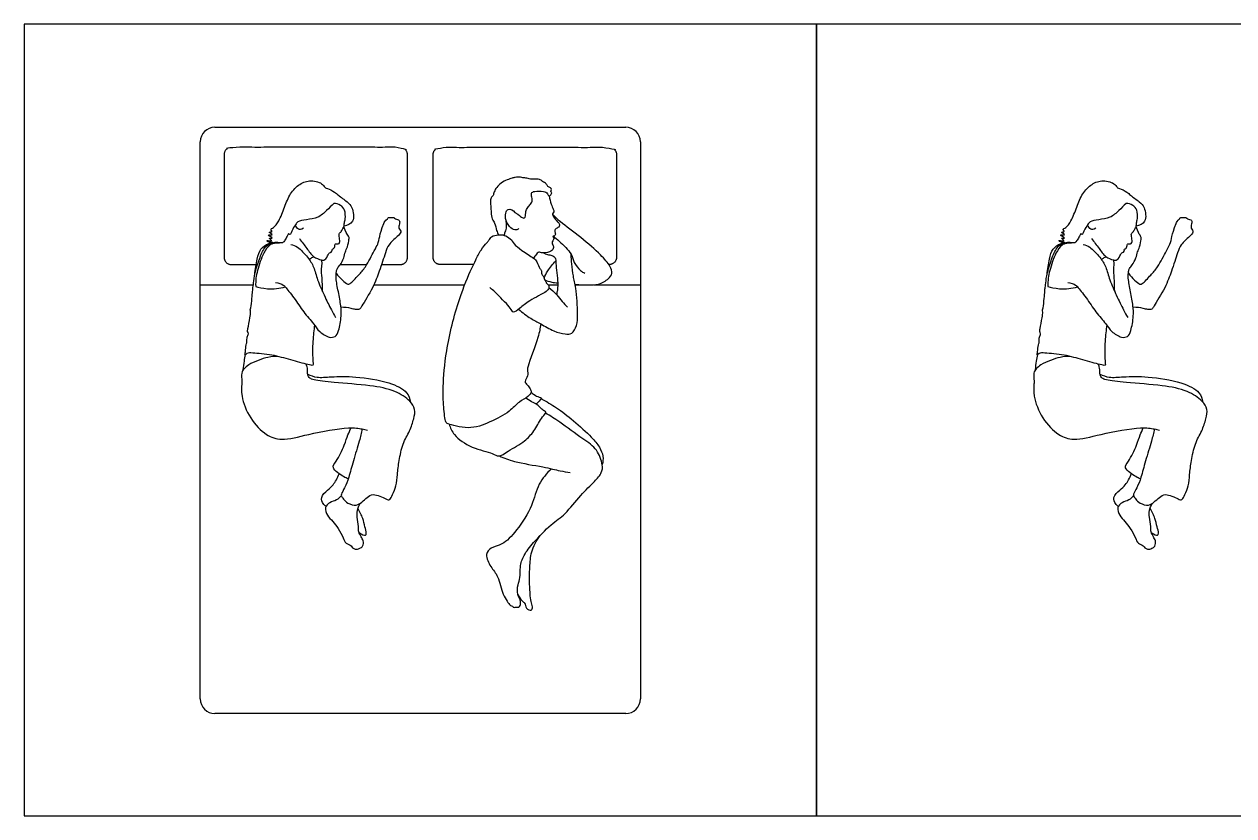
# Model space of a CAD drawing. Header units: millimetres. Extents: x 0 to 18.9, y 0.1 to 18.6.
# Drawn here: x 0.05 to 4.238, y 9.734 to 12.477 of the extents above; entities that cross this region are included whole.
import ezdxf

# ---------------------------------------------------------------- set-up
doc = ezdxf.new("R2010")
doc.units = ezdxf.units.MM
for name, color, linetype, true_color in [('AG-FURNITURE', 7, 'Continuous', 0x66ccff), ('AG-PEOPLE', 7, 'Continuous', 0x66ccff), ('X-VIEWPORT', 7, 'Continuous', 0xfb0280)]:
    doc.layers.add(name, color=color, linetype=linetype, true_color=true_color)

msp = doc.modelspace()

# ---------------------------------------------------------------- linework, layer by layer
at = {"layer": 'AG-FURNITURE'}
for p, q in [((1.1441, 11.6443), (1.2357, 11.6443)), ((0.6594, 11.5744), (0.8435, 11.5744)), ((1.2607, 11.5744), (1.5753, 11.5744)), ((1.8641, 11.5744), (1.8972, 11.5744)), ((1.9579, 11.5744), (1.9845, 11.5744)), ((2.0238, 11.5744), (2.1834, 11.5744))]:
    msp.add_line(p, q, dxfattribs=at)
for centre, start, end in [((0.7102, 12.0697), 90, 180), ((2.1326, 12.0697), 0, 90), ((0.7102, 10.1393), 180, 270), ((2.1326, 10.1393), 270, 0)]:
    msp.add_arc(centre, 0.0508, start, end, dxfattribs=at)
for points in [[(0.7102, 12.1205), (1.4214, 12.1205), (2.1326, 12.1205)], [(0.6594, 10.1393), (0.6594, 11.1045), (0.6594, 12.0697)], [(2.1834, 12.0697), (2.1834, 11.1045), (2.1834, 10.1393)], [(2.1326, 10.0885), (1.4214, 10.0885), (0.7102, 10.0885)]]:
    msp.add_open_spline(points, degree=2, dxfattribs=at)
for points, weights, knots in [([(1.2869, 11.6443), (1.3194, 11.6443), (1.3515, 11.6443), (1.3769, 11.6443), (1.3769, 11.6697), (1.3769, 11.8475), (1.3769, 12.0253), (1.3769, 12.0507), (1.3515, 12.0507), (1.0721, 12.0507), (0.7673, 12.0507), (0.7419, 12.0507), (0.7419, 12.0253), (0.7419, 11.8475), (0.7419, 11.6697), (0.7419, 11.6443), (0.7673, 11.6443), (0.8105, 11.6443), (0.8531, 11.6443)], [1, 1, 1, 0.707106781187, 1, 1, 1, 0.707106781187, 1, 1, 1, 0.707106781187, 1, 1, 1, 0.707106781187, 1, 1, 1], [41.881889, 41.881889, 41.881889, 44.641593, 44.641593, 46.212389, 46.212389, 63.712389, 63.712389, 65.283185, 65.283185, 89.283185, 89.283185, 90.853982, 90.853982, 108.353982, 108.353982, 109.924778, 109.924778, 113.321457, 113.321457, 113.321457]), ([(1.6055, 11.6443), (1.5478, 11.6443), (1.4912, 11.6443), (1.4658, 11.6443), (1.4658, 11.6697), (1.4658, 11.8475), (1.4658, 12.0253), (1.4658, 12.0507), (1.4912, 12.0507), (1.7706, 12.0507), (2.0754, 12.0507), (2.1008, 12.0507), (2.1008, 12.0253), (2.1008, 11.8475), (2.1008, 11.6697), (2.1008, 11.6443), (2.0744, 11.6443)], [1, 1, 1, 0.707106781187, 1, 1, 1, 0.707106781187, 1, 1, 1, 0.707106781187, 1, 1, 1, 0.707106781187, 1], [39.780191, 39.780191, 39.780191, 44.644517, 44.644517, 46.216259, 46.216259, 63.726788, 63.726788, 65.298529, 65.298529, 89.312969, 89.312969, 90.88471, 90.88471, 108.395239, 108.395239, 109.96698, 109.96698, 109.96698])]:
    msp.add_rational_spline(points, weights, degree=2, knots=knots, dxfattribs=at)
at = {"layer": 'AG-PEOPLE'}
for points, knots in [([(1.7491, 11.8254), (1.7654, 11.8147), (1.7702, 11.8088), (1.7855, 11.8013), (1.7859, 11.8246), (1.7901, 11.8395), (1.8011, 11.8506), (1.811, 11.863), (1.8077, 11.8773), (1.8038, 11.8931), (1.8184, 11.8998), (1.8476, 11.8995), (1.8627, 11.8921), (1.866, 11.8795), (1.8744, 11.8855), (1.8784, 11.8952), (1.8709, 11.8977), (1.8774, 11.9042), (1.8729, 11.9116), (1.8669, 11.9123), (1.8595, 11.9188), (1.856, 11.9285), (1.8469, 11.9283), (1.8425, 11.9362), (1.8297, 11.9419), (1.8072, 11.9383), (1.7911, 11.9441), (1.7765, 11.9453), (1.7688, 11.9472), (1.7492, 11.947), (1.739, 11.9436), (1.6983, 11.9309), (1.6757, 11.8987), (1.675, 11.8831), (1.6628, 11.8763), (1.6658, 11.8455), (1.6663, 11.8264), (1.6688, 11.8014), (1.6807, 11.7891), (1.6848, 11.762), (1.6897, 11.7524), (1.6921, 11.7474)], [0, 0, 0, 0, 0.290954, 0.573384, 0.928059, 1.27079, 1.598663, 1.921305, 2.239425, 2.552714, 2.855415, 3.313034, 3.652521, 3.908565, 4.138334, 4.391483, 4.572598, 4.787611, 5.009414, 5.212248, 5.47054, 5.729572, 5.958485, 6.195306, 6.49961, 6.897549, 7.249677, 7.561221, 7.804323, 8.161902, 8.449189, 8.987562, 9.509462, 9.818886, 10.099745, 10.546633, 10.93625, 11.339572, 11.685284, 12.114266, 12.456678, 12.456678, 12.456678, 12.456678]), ([(0.9105, 11.7205), (0.9064, 11.7202), (0.8998, 11.7206), (0.8828, 11.7293), (0.9029, 11.726), (0.9091, 11.728), (0.8905, 11.7388), (0.9205, 11.7327), (0.8816, 11.7509), (0.9207, 11.7445), (0.8888, 11.758), (0.9141, 11.7574), (0.899, 11.7669), (0.9167, 11.7729), (0.9331, 11.7964), (0.952, 11.8442), (0.9692, 11.8907), (1.0023, 11.9253), (1.0416, 11.939), (1.085, 11.9266), (1.0914, 11.9083), (1.1005, 11.9098), (1.1265, 11.8952), (1.1368, 11.8848), (1.1695, 11.8616), (1.187, 11.8444), (1.1958, 11.7888), (1.1682, 11.7805), (1.1572, 11.7779)], [0, 0, 0, 0, 0.284079, 0.541259, 0.841492, 0.988546, 1.250317, 1.509322, 1.845209, 2.144607, 2.438527, 2.695012, 2.916723, 3.194679, 3.630336, 4.212183, 4.787033, 5.332058, 5.849442, 6.371165, 6.68525, 6.90691, 7.333945, 7.666907, 8.161536, 8.579128, 9.129901, 9.598449, 9.598449, 9.598449, 9.598449]), ([(3.6537, 11.7205), (3.6496, 11.7202), (3.643, 11.7206), (3.626, 11.7293), (3.6461, 11.726), (3.6523, 11.728), (3.6337, 11.7388), (3.6637, 11.7327), (3.6248, 11.7509), (3.6639, 11.7445), (3.632, 11.758), (3.6573, 11.7574), (3.6422, 11.7669), (3.6599, 11.7729), (3.6763, 11.7964), (3.6952, 11.8442), (3.7124, 11.8907), (3.7455, 11.9253), (3.7848, 11.939), (3.8282, 11.9266), (3.8346, 11.9083), (3.8437, 11.9098), (3.8697, 11.8952), (3.88, 11.8848), (3.9127, 11.8616), (3.9302, 11.8444), (3.939, 11.7888), (3.9114, 11.7805), (3.9004, 11.7779)], [0, 0, 0, 0, 0.284079, 0.541259, 0.841492, 0.988546, 1.250317, 1.509322, 1.845209, 2.144607, 2.438527, 2.695012, 2.916723, 3.194679, 3.630336, 4.212183, 4.787033, 5.332058, 5.849442, 6.371165, 6.68525, 6.90691, 7.333945, 7.666907, 8.161536, 8.579128, 9.129901, 9.598449, 9.598449, 9.598449, 9.598449]), ([(1.122, 11.8566), (1.1141, 11.8478), (1.0969, 11.832), (1.068, 11.8038), (1.0287, 11.801), (0.9966, 11.7946), (0.9891, 11.7818), (0.9757, 11.764), (0.9704, 11.7423), (0.9651, 11.7519)], [7.556988, 7.556988, 7.556988, 7.556988, 8.077667, 8.621889, 9.174147, 9.65757, 9.975842, 10.414363, 10.802743, 10.802743, 10.802743, 10.802743]), ([(1.0028, 11.7346), (1.011, 11.723), (1.0287, 11.7015), (1.0487, 11.6706), (1.0772, 11.6599), (1.0925, 11.6581), (1.1024, 11.6786), (1.106, 11.6853), (1.1135, 11.687), (1.1173, 11.693), (1.1143, 11.6961), (1.12, 11.6989), (1.1244, 11.7035), (1.1257, 11.7098), (1.1259, 11.7155), (1.1306, 11.7171), (1.1374, 11.7151), (1.1433, 11.7205), (1.1429, 11.7283), (1.1402, 11.745), (1.1398, 11.7517), (1.1484, 11.759), (1.1531, 11.7702), (1.1577, 11.775), (1.1578, 11.7901), (1.1626, 11.8031), (1.1618, 11.8345), (1.1463, 11.8509), (1.13, 11.8562), (1.122, 11.8566)], [0, 0, 0, 0, 0.526282, 1.015551, 1.448774, 1.74115, 2.106725, 2.328641, 2.54443, 2.742896, 2.877175, 3.05831, 3.265105, 3.470409, 3.652688, 3.814279, 4.02445, 4.230097, 4.455394, 4.788117, 4.991617, 5.25317, 5.533517, 5.736989, 6.035155, 6.346034, 6.784874, 7.159958, 7.556988, 7.556988, 7.556988, 7.556988]), ([(1.8674, 11.8822), (1.8691, 11.8725), (1.8739, 11.8542), (1.8816, 11.8368), (1.8861, 11.8272), (1.8768, 11.8204), (1.884, 11.8084), (1.8946, 11.7932), (1.9043, 11.7868), (1.903, 11.7727), (1.8886, 11.7686), (1.887, 11.7636), (1.8884, 11.7535), (1.8897, 11.747), (1.8855, 11.7426), (1.8782, 11.7422), (1.8852, 11.737), (1.8835, 11.7309), (1.8755, 11.7208), (1.881, 11.7126), (1.8844, 11.699), (1.8697, 11.6862), (1.8416, 11.6842), (1.835, 11.6878), (1.8286, 11.6874), (1.8233, 11.6797), (1.8162, 11.6715), (1.813, 11.6668)], [0, 0, 0, 0, 0.438137, 0.793606, 1.032788, 1.267213, 1.548109, 1.903847, 2.169901, 2.440269, 2.73428, 2.906899, 3.163814, 3.369583, 3.561711, 3.734683, 3.923016, 4.120407, 4.395497, 4.637085, 4.919611, 5.258451, 5.682656, 5.898715, 6.082617, 6.32298, 6.657204, 6.657204, 6.657204, 6.657204]), ([(3.8652, 11.8566), (3.8573, 11.8478), (3.8401, 11.832), (3.8112, 11.8038), (3.7719, 11.801), (3.7398, 11.7946), (3.7323, 11.7818), (3.7189, 11.764), (3.7136, 11.7423), (3.7083, 11.7519)], [7.556988, 7.556988, 7.556988, 7.556988, 8.077667, 8.621889, 9.174147, 9.65757, 9.975842, 10.414363, 10.802743, 10.802743, 10.802743, 10.802743]), ([(3.746, 11.7346), (3.7542, 11.723), (3.7719, 11.7015), (3.7919, 11.6706), (3.8204, 11.6599), (3.8357, 11.6581), (3.8456, 11.6786), (3.8492, 11.6853), (3.8567, 11.687), (3.8605, 11.693), (3.8575, 11.6961), (3.8632, 11.6989), (3.8676, 11.7035), (3.8689, 11.7098), (3.8691, 11.7155), (3.8738, 11.7171), (3.8806, 11.7151), (3.8865, 11.7205), (3.8861, 11.7283), (3.8834, 11.745), (3.883, 11.7517), (3.8916, 11.759), (3.8963, 11.7702), (3.9009, 11.775), (3.901, 11.7901), (3.9058, 11.8031), (3.905, 11.8345), (3.8895, 11.8509), (3.8732, 11.8562), (3.8652, 11.8566)], [0, 0, 0, 0, 0.526282, 1.015551, 1.448774, 1.74115, 2.106725, 2.328641, 2.54443, 2.742896, 2.877175, 3.05831, 3.265105, 3.470409, 3.652688, 3.814279, 4.02445, 4.230097, 4.455394, 4.788117, 4.991617, 5.25317, 5.533517, 5.736989, 6.035155, 6.346034, 6.784874, 7.159958, 7.556988, 7.556988, 7.556988, 7.556988]), ([(1.7624, 11.769), (1.7598, 11.7669), (1.7531, 11.7623), (1.7328, 11.7701), (1.7155, 11.7966), (1.7152, 11.8223), (1.7243, 11.8404), (1.7439, 11.8341), (1.7491, 11.8254)], [0, 0, 0, 0, 0.258512, 0.613039, 1.064647, 1.473994, 1.786637, 2.191372, 2.191372, 2.191372, 2.191372]), ([(1.9576, 11.5762), (1.9924, 11.5739), (2.0352, 11.5701), (2.0731, 11.5934), (2.088, 11.6134), (2.079, 11.6418), (2.0442, 11.6807), (1.9793, 11.7383), (1.9066, 11.7909), (1.8883, 11.8097), (1.8794, 11.8186)], [1.1223, 1.1223, 1.1223, 1.1223, 1.821923, 2.342761, 2.724255, 3.136833, 3.720873, 4.502302, 5.274502, 5.777134, 5.777134, 5.777134, 5.777134]), ([(0.9202, 11.5826), (0.9296, 11.5822), (0.9482, 11.574), (0.954, 11.5672), (0.9868, 11.5273), (1.0151, 11.4804), (1.0528, 11.4405), (1.0698, 11.4115), (1.1047, 11.3899), (1.1288, 11.3932), (1.1406, 11.4161), (1.1485, 11.4665), (1.147, 11.5012), (1.1378, 11.5504), (1.1285, 11.595), (1.1299, 11.6204), (1.1338, 11.6315), (1.1443, 11.6432), (1.1577, 11.6667), (1.1606, 11.689), (1.1698, 11.7038), (1.1747, 11.7325), (1.1752, 11.7447), (1.1693, 11.7408), (1.1567, 11.7755)], [0, 0, 0, 0, 0.482562, 0.761481, 1.389697, 2.093068, 2.754671, 3.28693, 3.850652, 4.260497, 4.699073, 5.343886, 5.889167, 6.529963, 7.153008, 7.597436, 7.894589, 8.249076, 8.722083, 9.147537, 9.535962, 9.983862, 10.212828, 12.526517, 12.526517, 12.526517, 12.526517]), ([(1.0168, 11.7711), (1.0084, 11.764), (0.9983, 11.7652), (0.9907, 11.7762), (0.9891, 11.7823)], [0, 0, 0, 0, 0.3753709, 0.8531859, 0.8531859, 0.8531859, 0.8531859]), ([(1.1299, 11.6143), (1.1363, 11.6057), (1.1503, 11.5913), (1.1693, 11.5753), (1.1799, 11.5774), (1.2094, 11.6105), (1.2323, 11.6346), (1.2628, 11.6945), (1.2812, 11.726), (1.2785, 11.748), (1.2992, 11.7963), (1.3074, 11.8024), (1.3076, 11.8025), (1.3086, 11.8035), (1.3087, 11.8086), (1.3211, 11.8067), (1.3299, 11.8083), (1.3343, 11.8022), (1.3519, 11.7988), (1.3489, 11.7853), (1.3454, 11.7704), (1.3528, 11.7645), (1.3557, 11.7551), (1.3404, 11.7403), (1.31, 11.7138), (1.3005, 11.6844), (1.2785, 11.619), (1.26, 11.5671), (1.2195, 11.5027), (1.2128, 11.489), (1.196, 11.4877), (1.1815, 11.4937), (1.1583, 11.4961), (1.1466, 11.4963)], [0, 0, 0, 0, 0.459142, 0.843708, 1.080099, 1.597898, 2.0929, 2.751077, 3.240616, 4.555215, 4.711603, 4.711603, 4.711603, 4.735058, 4.903129, 5.170199, 5.40681, 5.61723, 5.929249, 6.202362, 6.511268, 6.744249, 6.968072, 7.325933, 7.834088, 8.287102, 8.943084, 9.581362, 10.271585, 10.570093, 10.869989, 11.195365, 11.673528, 11.673528, 11.673528, 11.673528]), ([(1.7117, 11.7457), (1.7131, 11.7497), (1.7154, 11.7578), (1.7219, 11.7738), (1.7194, 11.7829), (1.7191, 11.795)], [0, 0, 0, 0, 0.365114, 0.782844, 1.143718, 1.143718, 1.143718, 1.143718]), ([(3.6634, 11.5826), (3.6728, 11.5822), (3.6914, 11.574), (3.6972, 11.5672), (3.73, 11.5273), (3.7583, 11.4804), (3.796, 11.4405), (3.813, 11.4115), (3.8479, 11.3899), (3.872, 11.3932), (3.8838, 11.4161), (3.8917, 11.4665), (3.8902, 11.5012), (3.881, 11.5504), (3.8717, 11.595), (3.8731, 11.6204), (3.877, 11.6315), (3.8875, 11.6432), (3.9009, 11.6667), (3.9038, 11.689), (3.913, 11.7038), (3.9179, 11.7325), (3.9184, 11.7447), (3.9125, 11.7408), (3.8999, 11.7755)], [0, 0, 0, 0, 0.482562, 0.761481, 1.389697, 2.093068, 2.754671, 3.28693, 3.850652, 4.260497, 4.699073, 5.343886, 5.889167, 6.529963, 7.153008, 7.597436, 7.894589, 8.249076, 8.722083, 9.147537, 9.535962, 9.983862, 10.212828, 12.526517, 12.526517, 12.526517, 12.526517]), ([(3.76, 11.7711), (3.7516, 11.764), (3.7415, 11.7652), (3.7339, 11.7762), (3.7323, 11.7823)], [0, 0, 0, 0, 0.3753709, 0.8531859, 0.8531859, 0.8531859, 0.8531859]), ([(3.8731, 11.6143), (3.8795, 11.6057), (3.8935, 11.5913), (3.9125, 11.5753), (3.9231, 11.5774), (3.9526, 11.6105), (3.9755, 11.6346), (4.006, 11.6945), (4.0244, 11.726), (4.0217, 11.748), (4.0424, 11.7963), (4.0506, 11.8024), (4.0508, 11.8025), (4.0518, 11.8035), (4.0519, 11.8086), (4.0643, 11.8067), (4.0731, 11.8083), (4.0775, 11.8022), (4.0951, 11.7988), (4.0921, 11.7853), (4.0886, 11.7704), (4.096, 11.7645), (4.0989, 11.7551), (4.0836, 11.7403), (4.0532, 11.7138), (4.0437, 11.6844), (4.0217, 11.619), (4.0032, 11.5671), (3.9627, 11.5027), (3.956, 11.489), (3.9392, 11.4877), (3.9247, 11.4937), (3.9015, 11.4961), (3.8898, 11.4963)], [0, 0, 0, 0, 0.459142, 0.843708, 1.080099, 1.597898, 2.0929, 2.751077, 3.240616, 4.555215, 4.711603, 4.711603, 4.711603, 4.735058, 4.903129, 5.170199, 5.40681, 5.61723, 5.929249, 6.202362, 6.511268, 6.744249, 6.968072, 7.325933, 7.834088, 8.287102, 8.943084, 9.581362, 10.271585, 10.570093, 10.869989, 11.195365, 11.673528, 11.673528, 11.673528, 11.673528]), ([(0.9651, 11.7519), (0.9635, 11.7488), (0.9602, 11.7428), (0.9534, 11.7289), (0.9452, 11.7184), (0.9366, 11.7191), (0.933, 11.7201)], [10.802743, 10.802743, 10.802743, 10.802743, 11.061808, 11.381157, 11.666043, 11.936034, 11.936034, 11.936034, 11.936034]), ([(1.8387, 11.4387), (1.8359, 11.4229), (1.8323, 11.3961), (1.794, 11.2929), (1.791, 11.2808), (1.7973, 11.2575), (1.7795, 11.2393), (1.7926, 11.2277), (1.8012, 11.2146), (1.8081, 11.2023), (1.7943, 11.1851), (1.7611, 11.1697), (1.7307, 11.1324), (1.6615, 11.097), (1.5923, 11.0701), (1.518, 11.0914), (1.5073, 11.0978), (1.5015, 11.1564), (1.4991, 11.2237), (1.5094, 11.3493), (1.5505, 11.5191), (1.5973, 11.6274), (1.6126, 11.6593), (1.6301, 11.6948), (1.6505, 11.7195), (1.6598, 11.7277), (1.6662, 11.7438), (1.6929, 11.7483), (1.7116, 11.7474), (1.7353, 11.735), (1.7449, 11.7147), (1.7727, 11.6933), (1.8135, 11.6675), (1.8261, 11.6558), (1.8337, 11.6293), (1.8433, 11.6244), (1.8395, 11.61), (1.8506, 11.6033), (1.8495, 11.5918), (1.8573, 11.5867), (1.8563, 11.5803), (1.8666, 11.5743), (1.8672, 11.5617), (1.8577, 11.5488), (1.7969, 11.5201), (1.7692, 11.4945), (1.7425, 11.475), (1.7377, 11.4873), (1.7255, 11.5039), (1.6752, 11.5544), (1.6667, 11.5609), (1.6623, 11.5646)], [0, 0, 0, 0, 0.561778, 1.389755, 1.685912, 2.058698, 2.429136, 2.728738, 3.057503, 3.338092, 3.686344, 4.170977, 4.729384, 5.436318, 6.153756, 6.831272, 7.093041, 7.676436, 8.357759, 9.260608, 10.359164, 11.222324, 11.694278, 12.200985, 12.654669, 12.935228, 13.250416, 13.653988, 14.013185, 14.41427, 14.787856, 15.27266, 15.83231, 16.175176, 16.583948, 16.829365, 17.108615, 17.37902, 17.637029, 17.865584, 18.05214, 18.313671, 18.577232, 18.885333, 19.539615, 20.078359, 20.487911, 20.714236, 21.096347, 21.774106, 22.111859, 22.111859, 22.111859, 22.111859]), ([(1.8818, 11.7423), (1.8893, 11.7369), (1.9032, 11.7263), (1.9483, 11.6814), (1.9511, 11.6522), (1.9748, 11.6229), (1.9857, 11.6171), (1.9913, 11.6144)], [0, 0, 0, 0, 0.427121, 1.054181, 1.500717, 1.976892, 2.324663, 2.324663, 2.324663, 2.324663]), ([(3.7083, 11.7519), (3.7067, 11.7488), (3.7034, 11.7428), (3.6966, 11.7289), (3.6884, 11.7184), (3.6798, 11.7191), (3.6762, 11.7201)], [10.802743, 10.802743, 10.802743, 10.802743, 11.061808, 11.381157, 11.666043, 11.936034, 11.936034, 11.936034, 11.936034]), ([(1.0552, 11.4347), (1.0539, 11.4257), (1.0514, 11.4074), (1.0467, 11.346), (1.05, 11.3044), (1.0509, 11.2932), (1.0283, 11.2989), (0.9701, 11.3141), (0.911, 11.3327), (0.8433, 11.3371), (0.822, 11.3398), (0.8122, 11.3278), (0.8171, 11.3443), (0.8166, 11.3655), (0.8219, 11.3736), (0.8203, 11.3788), (0.8211, 11.3931), (0.8282, 11.4044), (0.8218, 11.4129), (0.8253, 11.4235), (0.8308, 11.46), (0.835, 11.4789), (0.8319, 11.4877), (0.8361, 11.4951), (0.8381, 11.5283), (0.8411, 11.5501), (0.8411, 11.5654), (0.843, 11.5699), (0.8444, 11.583), (0.846, 11.6054), (0.861, 11.6575), (0.8778, 11.6976), (0.8936, 11.7142), (0.9141, 11.7225), (0.9294, 11.7218), (0.937, 11.7184), (0.9144, 11.7188), (0.8975, 11.7122), (0.8761, 11.683), (0.8565, 11.6233), (0.8502, 11.5897), (0.8516, 11.5686), (0.86, 11.566), (0.8988, 11.5569), (0.9339, 11.5616), (0.9539, 11.5672)], [-9.513069, -9.513069, -9.513069, -9.513069, -9.091031, -8.448506, -7.923037, -7.717268, -7.381826, -6.748905, -6.086418, -5.426397, -5.061266, -4.832684, -4.566019, -4.174852, -3.941233, -3.762455, -3.459461, -3.172342, -2.938343, -2.676789, -2.181227, -1.819935, -1.597425, -1.373577, -0.911397, -0.514548, -0.210147, 0, 0, 0.465741, 1.063649, 1.596909, 1.973316, 2.348545, 2.669181, 2.815804, 3.14455, 3.498993, 3.968981, 4.617002, 5.197037, 5.197037, 5.197037, 5.653978, 6.292711, 6.292711, 6.292711, 6.292711]), ([(0.8485, 11.6104), (0.8494, 11.6282), (0.8569, 11.6626), (0.865, 11.6997), (0.8943, 11.718), (0.9061, 11.7201), (0.912, 11.7206)], [0, 0, 0, 0, 0.591596, 1.083186, 1.534182, 1.873559, 1.873559, 1.873559, 1.873559]), ([(0.9734, 11.7141), (0.9814, 11.7119), (0.9982, 11.7072), (1.0324, 11.6696), (1.0542, 11.6367), (1.0635, 11.5909), (1.0887, 11.5386), (1.1008, 11.5115), (1.1184, 11.4778), (1.1276, 11.4616)], [0, 0, 0, 0, 0.402908, 0.968034, 1.478274, 2.03166, 2.638993, 3.09017, 3.693643, 3.693643, 3.693643, 3.693643]), ([(3.7984, 11.4347), (3.7971, 11.4257), (3.7946, 11.4074), (3.7899, 11.346), (3.7932, 11.3044), (3.7941, 11.2932), (3.7715, 11.2989), (3.7133, 11.3141), (3.6542, 11.3327), (3.5865, 11.3371), (3.5652, 11.3398), (3.5554, 11.3278), (3.5603, 11.3443), (3.5598, 11.3655), (3.5651, 11.3736), (3.5635, 11.3788), (3.5643, 11.3931), (3.5714, 11.4044), (3.565, 11.4129), (3.5685, 11.4235), (3.574, 11.46), (3.5782, 11.4789), (3.5751, 11.4877), (3.5793, 11.4951), (3.5813, 11.5283), (3.5843, 11.5501), (3.5843, 11.5654), (3.5862, 11.5699), (3.5876, 11.583), (3.5892, 11.6054), (3.6042, 11.6575), (3.621, 11.6976), (3.6368, 11.7142), (3.6573, 11.7225), (3.6726, 11.7218), (3.6802, 11.7184), (3.6576, 11.7188), (3.6407, 11.7122), (3.6193, 11.683), (3.5997, 11.6233), (3.5934, 11.5897), (3.5948, 11.5686), (3.6032, 11.566), (3.642, 11.5569), (3.6771, 11.5616), (3.6971, 11.5672)], [-9.513069, -9.513069, -9.513069, -9.513069, -9.091031, -8.448506, -7.923037, -7.717268, -7.381826, -6.748905, -6.086418, -5.426397, -5.061266, -4.832684, -4.566019, -4.174852, -3.941233, -3.762455, -3.459461, -3.172342, -2.938343, -2.676789, -2.181227, -1.819935, -1.597425, -1.373577, -0.911397, -0.514548, -0.210147, 0, 0, 0.465741, 1.063649, 1.596909, 1.973316, 2.348545, 2.669181, 2.815804, 3.14455, 3.498993, 3.968981, 4.617002, 5.197037, 5.197037, 5.197037, 5.653978, 6.292711, 6.292711, 6.292711, 6.292711]), ([(3.5917, 11.6104), (3.5926, 11.6282), (3.6001, 11.6626), (3.6082, 11.6997), (3.6375, 11.718), (3.6493, 11.7201), (3.6552, 11.7206)], [0, 0, 0, 0, 0.591596, 1.083186, 1.534182, 1.873559, 1.873559, 1.873559, 1.873559]), ([(3.7166, 11.7141), (3.7246, 11.7119), (3.7414, 11.7072), (3.7756, 11.6696), (3.7974, 11.6367), (3.8067, 11.5909), (3.8319, 11.5386), (3.844, 11.5115), (3.8616, 11.4778), (3.8708, 11.4616)], [0, 0, 0, 0, 0.402908, 0.968034, 1.478274, 2.03166, 2.638993, 3.09017, 3.693643, 3.693643, 3.693643, 3.693643]), ([(1.037, 11.6616), (1.0396, 11.6643), (1.0457, 11.6689), (1.0506, 11.671), (1.0531, 11.6718)], [0, 0, 0, 0, 0.2712271, 0.4988773, 0.4988773, 0.4988773, 0.4988773]), ([(1.0828, 11.5508), (1.0824, 11.5665), (1.0819, 11.5972), (1.0779, 11.6296), (1.0827, 11.6505), (1.0795, 11.6574), (1.0781, 11.6605)], [0, 0, 0, 0, 0.554693, 1.019492, 1.379572, 1.638214, 1.638214, 1.638214, 1.638214]), ([(1.7618, 11.4895), (1.775, 11.478), (1.8035, 11.4567), (1.8386, 11.4396), (1.8829, 11.4127), (1.9215, 11.4029), (1.9482, 11.4027), (1.9656, 11.4355), (1.9665, 11.4727), (1.9624, 11.5634), (1.9505, 11.6028), (1.9457, 11.6465), (1.9439, 11.6688), (1.9434, 11.68)], [0, 0, 0, 0, 0.586151, 1.098167, 1.679701, 2.191494, 2.580002, 3.031682, 3.5419, 4.306715, 4.842236, 5.36516, 5.836065, 5.836065, 5.836065, 5.836065]), ([(1.8476, 11.6852), (1.8521, 11.6828), (1.8616, 11.6782), (1.877, 11.6774), (1.8908, 11.6684), (1.8899, 11.6473), (1.8993, 11.5815), (1.8956, 11.5526), (1.8939, 11.5441), (1.893, 11.5404)], [0, 0, 0, 0, 0.318475, 0.636474, 0.935021, 1.294662, 1.961866, 2.400753, 2.674152, 2.674152, 2.674152, 2.674152]), ([(1.8499, 11.5978), (1.8536, 11.6063), (1.8618, 11.623), (1.88, 11.6465), (1.8905, 11.6569)], [0, 0, 0, 0, 0.4266937, 0.9651256, 0.9651256, 0.9651256, 0.9651256]), ([(3.7802, 11.6616), (3.7828, 11.6643), (3.7889, 11.6689), (3.7938, 11.671), (3.7963, 11.6718)], [0, 0, 0, 0, 0.2712271, 0.4988773, 0.4988773, 0.4988773, 0.4988773]), ([(3.826, 11.5508), (3.8256, 11.5665), (3.8251, 11.5972), (3.8211, 11.6296), (3.8259, 11.6505), (3.8227, 11.6574), (3.8213, 11.6605)], [0, 0, 0, 0, 0.554693, 1.019492, 1.379572, 1.638214, 1.638214, 1.638214, 1.638214]), ([(1.8517, 11.5916), (1.86, 11.5885), (1.8691, 11.5843), (1.8894, 11.5815), (1.8971, 11.5807)], [0, 0, 0, 0, 0.4160821, 0.6300165, 0.6300165, 0.6300165, 0.6300165]), ([(1.8665, 11.5646), (1.8759, 11.5572), (1.8938, 11.5415), (1.9118, 11.516), (1.9244, 11.5035), (1.9306, 11.4973)], [0, 0, 0, 0, 0.485284, 0.935932, 1.350376, 1.350376, 1.350376, 1.350376]), ([(0.9283, 11.3261), (0.9167, 11.3261), (0.894, 11.3256), (0.8255, 11.3011), (0.7985, 11.2718), (0.8044, 11.2416), (0.8026, 11.2294), (0.8004, 11.1845), (0.8293, 11.1097), (0.8856, 11.0516), (0.9439, 11.0321), (1.035, 11.0577), (1.1682, 11.0829), (1.2181, 11.0757), (1.2319, 11.0721), (1.238, 11.0703)], [0, 0, 0, 0, 0.475594, 1.157424, 1.651768, 2.067973, 2.349591, 2.866838, 3.597513, 4.315996, 4.916646, 5.705589, 6.657433, 7.213173, 7.564168, 7.564168, 7.564168, 7.564168]), ([(0.8085, 11.2803), (0.8094, 11.2902), (0.8116, 11.3078), (0.8146, 11.3251), (0.8161, 11.3327)], [0, 0, 0, 0, 0.4402394, 0.7860958, 0.7860958, 0.7860958, 0.7860958]), ([(3.6715, 11.3261), (3.6599, 11.3261), (3.6372, 11.3256), (3.5687, 11.3011), (3.5417, 11.2718), (3.5476, 11.2416), (3.5458, 11.2294), (3.5436, 11.1845), (3.5725, 11.1097), (3.6288, 11.0516), (3.6871, 11.0321), (3.7782, 11.0577), (3.9114, 11.0829), (3.9613, 11.0757), (3.9751, 11.0721), (3.9812, 11.0703)], [0, 0, 0, 0, 0.475594, 1.157424, 1.651768, 2.067973, 2.349591, 2.866838, 3.597513, 4.315996, 4.916646, 5.705589, 6.657433, 7.213173, 7.564168, 7.564168, 7.564168, 7.564168]), ([(3.5517, 11.2803), (3.5526, 11.2902), (3.5548, 11.3078), (3.5578, 11.3251), (3.5593, 11.3327)], [0, 0, 0, 0, 0.4402394, 0.7860958, 0.7860958, 0.7860958, 0.7860958]), ([(1.2199, 11.0748), (1.2169, 11.0606), (1.2109, 11.0318), (1.1888, 10.9642), (1.1747, 10.9085), (1.1615, 10.8727), (1.1469, 10.8496), (1.1481, 10.842), (1.156, 10.8307), (1.1694, 10.8164), (1.2008, 10.8068), (1.2188, 10.8217), (1.2375, 10.8376), (1.2579, 10.8547), (1.3012, 10.8318), (1.317, 10.8273), (1.3261, 10.8497), (1.3397, 10.8781), (1.3414, 10.9182), (1.348, 10.9654), (1.359, 11.0233), (1.3852, 11.0667), (1.3992, 11.1089), (1.4055, 11.1437), (1.3858, 11.1742), (1.3319, 11.2106), (1.246, 11.2266), (1.1279, 11.235), (1.056, 11.2427), (1.0385, 11.2498), (1.0306, 11.2621), (1.0309, 11.2796), (1.0301, 11.2904), (1.0264, 11.2971), (1.0242, 11.3)], [0, 0, 0, 0, 0.534573, 1.215922, 1.835736, 2.340314, 2.744268, 2.949664, 3.237914, 3.601723, 4.042465, 4.418436, 4.819784, 5.211395, 5.760182, 6.054182, 6.415834, 6.875495, 7.381999, 7.943777, 8.56266, 9.139129, 9.677514, 10.140163, 10.602179, 11.236575, 11.998201, 12.897975, 13.57298, 13.898077, 14.190836, 14.525895, 14.793241, 15.058476, 15.058476, 15.058476, 15.058476]), ([(3.9631, 11.0748), (3.9601, 11.0606), (3.9541, 11.0318), (3.932, 10.9642), (3.9179, 10.9085), (3.9047, 10.8727), (3.8901, 10.8496), (3.8913, 10.842), (3.8992, 10.8307), (3.9126, 10.8164), (3.944, 10.8068), (3.962, 10.8217), (3.9807, 10.8376), (4.0011, 10.8547), (4.0444, 10.8318), (4.0602, 10.8273), (4.0693, 10.8497), (4.0829, 10.8781), (4.0846, 10.9182), (4.0912, 10.9654), (4.1022, 11.0233), (4.1284, 11.0667), (4.1424, 11.1089), (4.1487, 11.1437), (4.129, 11.1742), (4.0751, 11.2106), (3.9892, 11.2266), (3.8711, 11.235), (3.7992, 11.2427), (3.7817, 11.2498), (3.7738, 11.2621), (3.7741, 11.2796), (3.7733, 11.2904), (3.7696, 11.2971), (3.7674, 11.3)], [0, 0, 0, 0, 0.534573, 1.215922, 1.835736, 2.340314, 2.744268, 2.949664, 3.237914, 3.601723, 4.042465, 4.418436, 4.819784, 5.211395, 5.760182, 6.054182, 6.415834, 6.875495, 7.381999, 7.943777, 8.56266, 9.139129, 9.677514, 10.140163, 10.602179, 11.236575, 11.998201, 12.897975, 13.57298, 13.898077, 14.190836, 14.525895, 14.793241, 15.058476, 15.058476, 15.058476, 15.058476]), ([(1.0316, 11.265), (1.0417, 11.2601), (1.0643, 11.2509), (1.1161, 11.2566), (1.1998, 11.2576), (1.3099, 11.2402), (1.3784, 11.2062), (1.3852, 11.1794), (1.3875, 11.168)], [0, 0, 0, 0, 0.470059, 1.039104, 1.78465, 2.652678, 3.331913, 3.810204, 3.810204, 3.810204, 3.810204]), ([(3.7748, 11.265), (3.7849, 11.2601), (3.8075, 11.2509), (3.8593, 11.2566), (3.943, 11.2576), (4.0531, 11.2402), (4.1216, 11.2062), (4.1284, 11.1794), (4.1307, 11.168)], [0, 0, 0, 0, 0.470059, 1.039104, 1.78465, 2.652678, 3.331913, 3.810204, 3.810204, 3.810204, 3.810204]), ([(1.8051, 11.2022), (1.8085, 11.1991), (1.8158, 11.1936), (1.8314, 11.1845), (1.8424, 11.183), (1.8393, 11.1768), (1.8316, 11.1703), (1.8231, 11.1606)], [0, 0, 0, 0, 0.33314, 0.719538, 0.982994, 1.169582, 1.533523, 1.533523, 1.533523, 1.533523]), ([(1.521, 11.0914), (1.5255, 11.0784), (1.5368, 11.0512), (1.5984, 11.0069), (1.6699, 10.9934), (1.6932, 10.9753), (1.7273, 11.0003), (1.7847, 11.0313), (1.8145, 11.0657), (1.8389, 11.1097), (1.8541, 11.1279), (1.8576, 11.1343), (1.8498, 11.1374), (1.8387, 11.146), (1.8268, 11.1599), (1.8061, 11.1689), (1.7925, 11.1776), (1.7856, 11.1818)], [0, 0, 0, 0, 0.518751, 1.218788, 1.909892, 2.305153, 2.798051, 3.457882, 4.011732, 4.587154, 4.975983, 5.153067, 5.360224, 5.66607, 6.011753, 6.393743, 6.794245, 6.794245, 6.794245, 6.794245]), ([(1.8404, 11.1794), (1.8584, 11.1699), (1.8943, 11.1487), (1.9522, 11.105), (2.0134, 11.0478), (2.0426, 11.0142), (2.0563, 10.9806), (2.0539, 10.9606), (2.0514, 10.9513)], [0, 0, 0, 0, 0.632206, 1.330007, 2.071887, 2.611688, 3.083136, 3.51783, 3.51783, 3.51783, 3.51783]), ([(1.8755, 10.9367), (1.859, 10.921), (1.827, 10.885), (1.8113, 10.8075), (1.7584, 10.7247), (1.7085, 10.6719), (1.6663, 10.666), (1.6434, 10.6396), (1.6653, 10.5948), (1.6929, 10.566), (1.7048, 10.5015), (1.7221, 10.4805), (1.7312, 10.4617), (1.7411, 10.4624), (1.7419, 10.4555), (1.7547, 10.4575), (1.7624, 10.4564), (1.7699, 10.4624), (1.7684, 10.4843), (1.7554, 10.5008), (1.7584, 10.5354), (1.7689, 10.5592), (1.7652, 10.5974), (1.7792, 10.6393), (1.8134, 10.6821), (1.8735, 10.7454), (1.9251, 10.7783), (1.9748, 10.846), (2.0238, 10.8903), (2.0507, 10.9224), (2.0544, 10.9514), (2.0346, 11.0074), (1.9835, 11.0395), (1.9044, 11.0998), (1.8717, 11.1197), (1.8551, 11.13)], [0, 0, 0, 0, 0.668889, 1.383474, 2.19134, 2.871352, 3.379799, 3.806319, 4.341708, 4.871283, 5.510967, 5.942143, 6.288871, 6.510092, 6.681925, 6.954807, 7.184241, 7.407158, 7.76668, 8.13917, 8.599244, 9.01505, 9.504452, 10.031793, 10.634962, 11.385691, 12.026248, 12.762202, 13.430206, 13.933714, 14.355996, 14.950409, 15.588353, 16.390525, 17.010463, 17.010463, 17.010463, 17.010463]), ([(1.1717, 10.9019), (1.1662, 10.904), (1.1567, 10.9077), (1.1093, 10.9398), (1.1334, 10.9634), (1.1597, 11.0182), (1.1697, 11.0533), (1.1779, 11.0705), (1.1818, 11.0785)], [0, 0, 0, 0, 0.341582, 0.894195, 1.297765, 1.934292, 2.429521, 2.848216, 2.848216, 2.848216, 2.848216]), ([(3.9149, 10.9019), (3.9094, 10.904), (3.8999, 10.9077), (3.8525, 10.9398), (3.8766, 10.9634), (3.9029, 11.0182), (3.9129, 11.0533), (3.9211, 11.0705), (3.925, 11.0785)], [0, 0, 0, 0, 0.341582, 0.894195, 1.297765, 1.934292, 2.429521, 2.848216, 2.848216, 2.848216, 2.848216]), ([(1.6951, 10.9815), (1.7122, 10.9741), (1.7462, 10.9591), (1.8459, 10.9448), (1.9035, 10.9295), (1.9288, 10.9256), (1.9407, 10.9237)], [0, 0, 0, 0, 0.605909, 1.416664, 2.047012, 2.532356, 2.532356, 2.532356, 2.532356]), ([(1.0949, 10.8061), (1.0913, 10.8086), (1.0845, 10.8151), (1.0741, 10.839), (1.1013, 10.8641), (1.1207, 10.8796), (1.1355, 10.9059), (1.1401, 10.9196)], [0, 0, 0, 0, 0.296693, 0.663309, 1.127516, 1.543115, 2.075942, 2.075942, 2.075942, 2.075942]), ([(3.8381, 10.8061), (3.8345, 10.8086), (3.8277, 10.8151), (3.8173, 10.839), (3.8445, 10.8641), (3.8639, 10.8796), (3.8787, 10.9059), (3.8833, 10.9196)], [0, 0, 0, 0, 0.296693, 0.663309, 1.127516, 1.543115, 2.075942, 2.075942, 2.075942, 2.075942]), ([(1.1481, 10.8439), (1.1433, 10.8381), (1.1325, 10.8267), (1.1079, 10.8215), (1.0887, 10.8034), (1.0982, 10.7736), (1.1191, 10.7548), (1.137, 10.7304), (1.1549, 10.6981), (1.1613, 10.6776), (1.1829, 10.6709), (1.1857, 10.6626), (1.1964, 10.658), (1.2043, 10.6575), (1.2114, 10.6617), (1.218, 10.6633), (1.222, 10.6691), (1.2251, 10.6784), (1.2241, 10.6876), (1.2167, 10.7019), (1.2066, 10.7179), (1.2087, 10.7371), (1.2023, 10.7689), (1.2018, 10.7916), (1.2082, 10.8092), (1.2128, 10.8169)], [0, 0, 0, 0, 0.382863, 0.785345, 1.169173, 1.591168, 2.019064, 2.468148, 2.958937, 3.32719, 3.685356, 3.914051, 4.17801, 4.405038, 4.633249, 4.838295, 5.04552, 5.2956, 5.536496, 5.859541, 6.204407, 6.556116, 7.013089, 7.402559, 7.820797, 7.820797, 7.820797, 7.820797]), ([(3.8913, 10.8439), (3.8865, 10.8381), (3.8757, 10.8267), (3.8511, 10.8215), (3.8319, 10.8034), (3.8414, 10.7736), (3.8623, 10.7548), (3.8802, 10.7304), (3.8981, 10.6981), (3.9045, 10.6776), (3.9261, 10.6709), (3.9289, 10.6626), (3.9396, 10.658), (3.9475, 10.6575), (3.9546, 10.6617), (3.9612, 10.6633), (3.9652, 10.6691), (3.9683, 10.6784), (3.9673, 10.6876), (3.9599, 10.7019), (3.9498, 10.7179), (3.9519, 10.7371), (3.9455, 10.7689), (3.945, 10.7916), (3.9514, 10.8092), (3.956, 10.8169)], [0, 0, 0, 0, 0.382863, 0.785345, 1.169173, 1.591168, 2.019064, 2.468148, 2.958937, 3.32719, 3.685356, 3.914051, 4.17801, 4.405038, 4.633249, 4.838295, 5.04552, 5.2956, 5.536496, 5.859541, 6.204407, 6.556116, 7.013089, 7.402559, 7.820797, 7.820797, 7.820797, 7.820797]), ([(1.2092, 10.7161), (1.2201, 10.7078), (1.2326, 10.7041), (1.2355, 10.7146), (1.2291, 10.7375), (1.223, 10.765), (1.2119, 10.7885), (1.2053, 10.7997)], [0, 0, 0, 0, 0.361466, 0.608019, 1.046274, 1.541292, 2.10922, 2.10922, 2.10922, 2.10922]), ([(3.9524, 10.7161), (3.9633, 10.7078), (3.9758, 10.7041), (3.9787, 10.7146), (3.9723, 10.7375), (3.9662, 10.765), (3.9551, 10.7885), (3.9485, 10.7997)], [0, 0, 0, 0, 0.361466, 0.608019, 1.046274, 1.541292, 2.10922, 2.10922, 2.10922, 2.10922]), ([(1.7583, 10.5028), (1.7622, 10.4941), (1.7727, 10.4777), (1.7849, 10.4729), (1.7853, 10.4522), (1.8078, 10.4428), (1.8108, 10.4604), (1.8035, 10.4771), (1.8014, 10.506), (1.7988, 10.5556), (1.8006, 10.6027), (1.8051, 10.6575), (1.8279, 10.6954), (1.8421, 10.7116)], [0, 0, 0, 0, 0.433293, 0.708616, 1.054559, 1.392448, 1.675261, 2.021131, 2.453179, 3.02423, 3.585611, 4.179549, 4.830489, 4.830489, 4.830489, 4.830489])]:
    msp.add_open_spline(points, degree=3, knots=knots, dxfattribs=at)
at = {"layer": 'X-VIEWPORT'}
for points in [[(0.0498, 12.4774), (0.0498, 9.7342), (2.793, 9.7342), (2.793, 12.4774)], [(2.793, 12.4774), (2.793, 9.7342), (5.5362, 9.7342), (5.5362, 12.4774)]]:
    msp.add_lwpolyline(points, close=True, dxfattribs=at)

doc.saveas('drawing.dxf')
